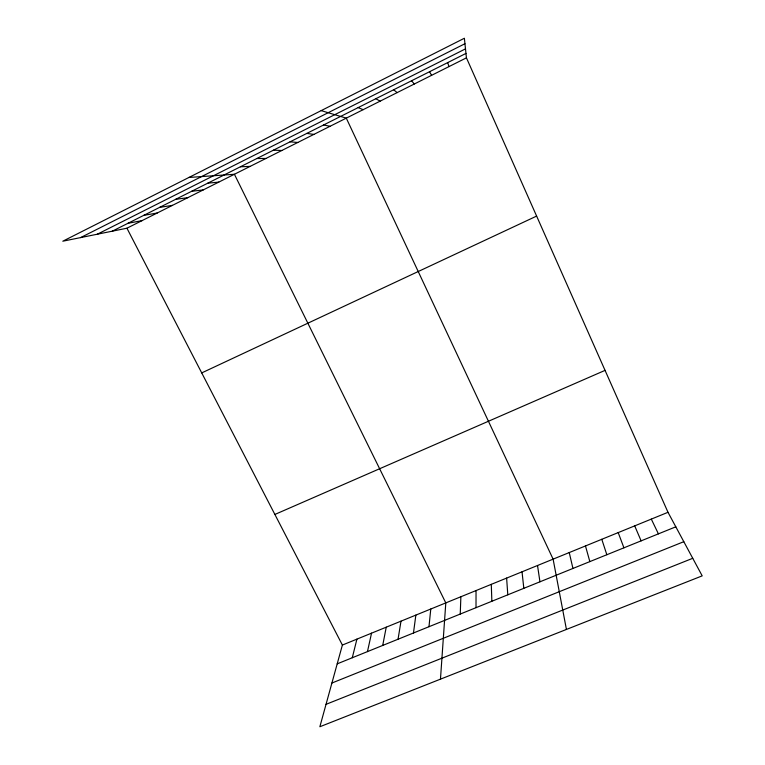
<?xml version="1.0" encoding="UTF-8"?>
<svg xmlns="http://www.w3.org/2000/svg" width="765" height="765" viewBox="0 0 765 765"><rect width="100%" height="100%" fill="white"/><g stroke="black" fill="none" stroke-linecap="round" stroke-linejoin="round"><path stroke-width="1.15" d="M476.012 607.678L476.04 590.561M460.243 614.056L460.874 596.748M440.468 679.148L445.794 602.897L234.415 174.277L188.917 177.47M428.974 626.717L430.781 609.017M413.473 632.99L415.854 615.098M398.049 639.234L401.003 621.151M382.71 645.44L386.239 627.176M367.458 651.608L371.541 633.162M352.282 657.747L356.92 639.129M126.933 228.209L342.385 645.058L319.856 726.75L702.194 575.863L667.998 512.301L466.44 57.844L464.374 38.25L62.807 241.205L126.933 228.209L466.44 57.844M80.574 237.609L464.948 43.72M97.346 234.205L465.493 48.864M112.321 231.164L465.971 53.416M201.721 372.909L536.619 216.084M274.884 514.453L605.048 370.375M342.385 645.058L667.998 512.301M337.193 663.857L675.801 526.827M331.914 683.021L683.805 541.687M326.033 704.336L692.746 558.297M128.013 223.284L142.022 220.626M143.782 215.357L157.208 213.014M159.656 207.382L172.469 205.355M175.615 199.359L187.827 197.647M191.671 191.288L203.27 189.902M207.831 183.17L218.79 182.108M240.42 166.78L250.117 166.388M256.868 158.518L265.914 158.46M273.411 150.198L281.807 150.495M290.059 141.841L297.786 142.472M306.803 133.416L313.86 134.411M323.652 124.953L330.021 126.292M321.185 110.619L346.287 118.135L553.105 559.148L566.425 629.442M358.173 107.597L363.136 109.682M375.854 98.714L380.09 101.171M393.65 89.773L397.15 92.613M411.56 80.765L414.314 83.997M429.576 71.709L431.584 75.333M651.302 519.11L658.407 533.865M634.701 525.88L641.118 540.865M618.197 532.603L623.924 547.817M601.787 539.296L606.836 554.73M447.716 62.596L448.959 66.612M585.474 545.952L589.844 561.615M569.246 552.569L572.947 568.443M537.527 565.498L539.947 581.802M522.026 571.809L523.824 588.323M506.621 578.091L507.797 594.816M491.293 584.345L491.857 601.261"/></g></svg>
